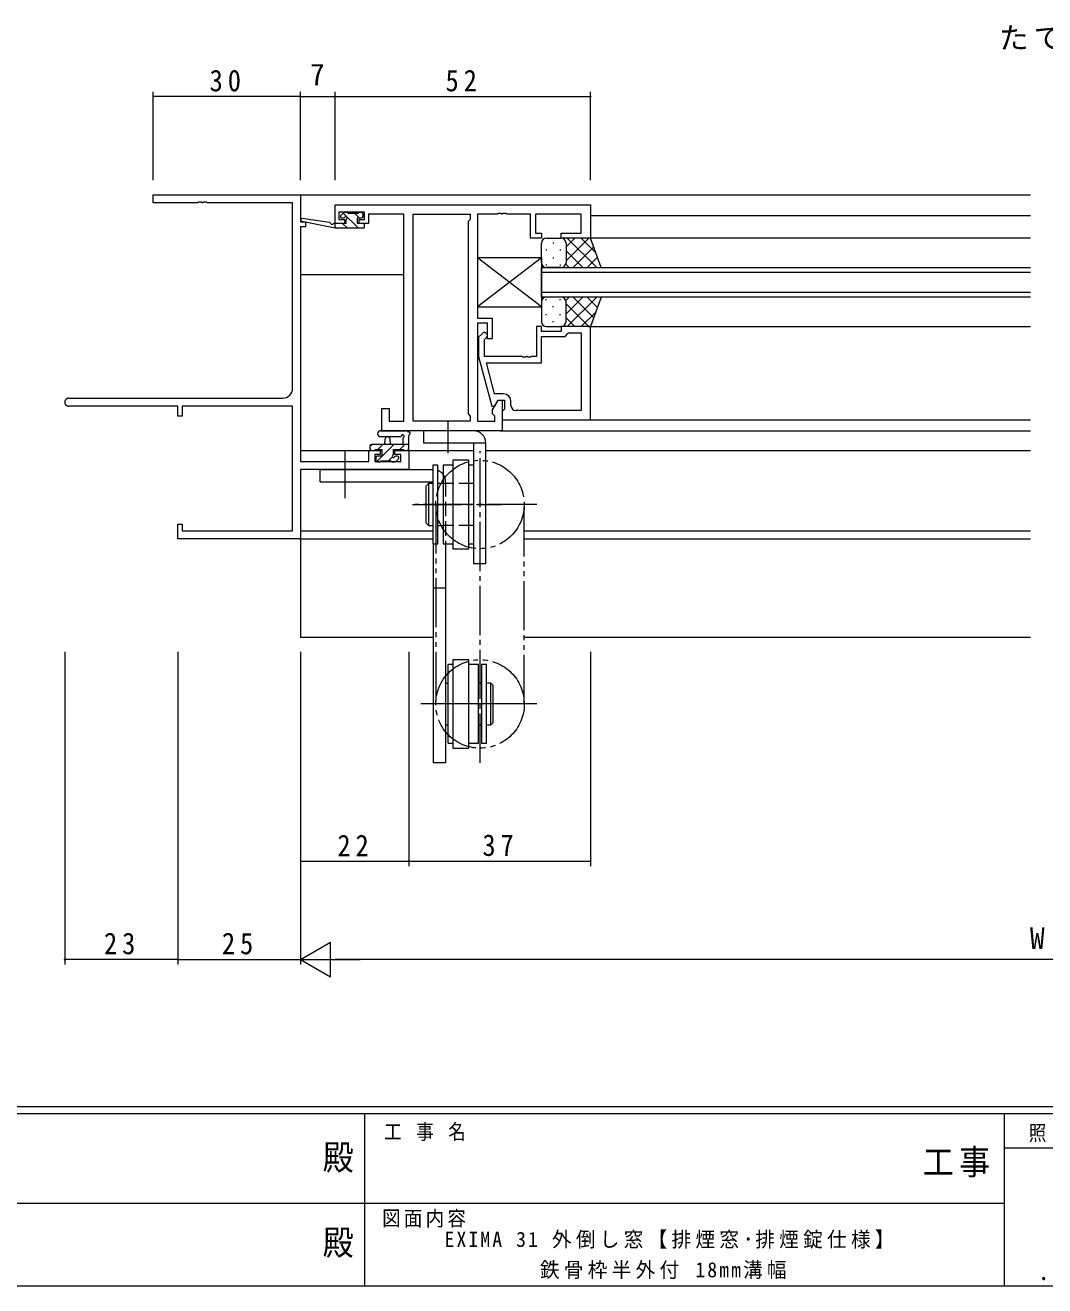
# Model space of a CAD drawing. Units: millimetres on the paper. Extents: x -397 to 397, y -282 to 282.
# Drawn here: x -77.9 to 129.5, y -282.1 to -25.6 of the extents above; entities that cross this region are included whole.
import ezdxf
from ezdxf.enums import TextEntityAlignment as Align

# ---------------------------------------------------------------- set-up
doc = ezdxf.new("R2010")
doc.units = ezdxf.units.MM
for name, pattern in [('USER2', [13, 10, -1, 1, -1]), ('USER3', [15, 10, -1, 1, -1, 1, -1]), ('USER4', [4, 3, -1]), ('USER5', [1.01, 0.01, -1])]:
    doc.linetypes.add(name, pattern=pattern)
for name, color, linetype, lineweight in [('0-1_YKK_ZWAK', 7, 'Continuous', 18), ('0-3_YKK_11', 7, 'Continuous', 18), ('0-4_YKK_12', 2, 'Continuous', 18), ('0-5_YKK_13', 4, 'Continuous', 18), ('0-6_YKK_D', 6, 'Continuous', 18)]:
    doc.layers.add(name, color=color, linetype=linetype, lineweight=lineweight)
doc.layers.add('0-2_USER1', color=7, linetype='Continuous')
doc.styles.add('ＭＳ ゴシック', font='')
doc.styles.get('ＭＳ ゴシック').set_extended_font_data('MS Gothic')

msp = doc.modelspace()

# ---------------------------------------------------------------- linework, layer by layer
at = {"layer": '0-1_YKK_ZWAK'}
for p, q in [((376.092, -245.7), (-393.908, -245.7)), ((338.292, -247.1), (-393.908, -247.1)), ((-8.908, -247.1), (-8.908, -282.1)), ((121.292, -247.1), (121.292, -282.1)), ((189.476, -254.099), (121.292, -254.099)), ((-136.308, -265.299), (-7.508, -265.299)), ((-7.508, -265.299), (121.292, -265.299)), ((-393.908, -282.1), (338.292, -282.1))]:
    msp.add_line(p, q, dxfattribs=at)
at = {"layer": '0-3_YKK_11'}
for p, q in [((-51.88, -60.1), (-21.88, -60.1)), ((-51.88, -61.73), (-51.88, -60.1)), ((-21.88, -60.1), (-21.88, -65.6)), ((-42.838, -61.73), (-51.88, -61.73)), ((-42.655, -61.61), (-42.838, -61.73)), ((-42.105, -61.61), (-42.655, -61.61)), ((-41.922, -61.73), (-42.105, -61.61)), ((-41.838, -61.73), (-41.922, -61.73)), ((-41.655, -61.61), (-41.838, -61.73)), ((-41.105, -61.61), (-41.655, -61.61)), ((-40.922, -61.73), (-41.105, -61.61)), ((-23.51, -61.73), (-40.922, -61.73)), ((-23.51, -99.47), (-23.51, -61.73)), ((-14.88, -65.9), (-14.88, -62.1)), ((-14.88, -62.1), (37.12, -62.1)), ((-14.08, -63.6), (-14.08, -65.1)), ((-8.88, -63.6), (-14.08, -63.6)), ((-8.88, -65.1), (-8.88, -63.6)), ((-8.08, -64.03), (-8.08, -64.83)), ((-0.88, -64.03), (-8.08, -64.03)), ((-0.88, -106.17), (-0.88, -64.03)), ((1.05, -106.17), (1.05, -64.03)), ((1.05, -64.03), (12.62, -64.03)), ((1.05, -106.17), (1.05, -64.03)), ((12.62, -64.03), (12.62, -65.1)), ((14.12, -64.03), (14.12, -85.2)), ((18.162, -64.03), (14.12, -64.03)), ((18.345, -63.91), (18.162, -64.03)), ((18.895, -63.91), (18.345, -63.91)), ((19.078, -64.03), (18.895, -63.91)), ((19.162, -64.03), (19.078, -64.03)), ((19.345, -63.91), (19.162, -64.03)), ((19.895, -63.91), (19.345, -63.91)), ((20.078, -64.03), (19.895, -63.91)), ((24.92, -64.03), (20.078, -64.03)), ((24.92, -68.9), (24.92, -64.03)), ((25.92, -64.03), (25.92, -67.9)), ((35.19, -64.03), (25.92, -64.03)), ((35.19, -67.9), (35.19, -64.03)), ((37.12, -62.1), (37.12, -68.9)), ((-21.88, -65.6), (-20.88, -65.6)), ((-20.88, -66.6), (-21.88, -66.6)), ((-21.88, -66.6), (-21.88, -114.37)), ((-20.88, -65.6), (-20.88, -66.6)), ((-12.98, -65.9), (-14.88, -65.9)), ((-14.08, -65.1), (-12.98, -65.1)), ((-12.98, -65.1), (-12.98, -65.9)), ((-9.98, -65.1), (-8.88, -65.1)), ((-9.98, -65.9), (-9.98, -65.1)), ((-8.08, -65.9), (-9.98, -65.9)), ((-8.08, -64.83), (-8.08, -65.9)), ((12.62, -65.1), (12.19, -65.53)), ((12.19, -65.53), (12.19, -104.67)), ((27.12, -68.9), (24.92, -68.9)), ((25.92, -67.9), (27.12, -67.9)), ((27.12, -67.9), (27.12, -68.9)), ((31.12, -67.9), (35.19, -67.9)), ((31.12, -68.9), (31.12, -67.9)), ((37.12, -68.9), (31.12, -68.9)), ((14.12, -85.2), (17.12, -85.2)), ((14.12, -86.2), (14.12, -106.17)), ((16.12, -86.2), (14.12, -86.2)), ((16.12, -89.4), (16.12, -86.2)), ((17.12, -85.2), (17.12, -89.4)), ((26.12, -86.9), (26.12, -93)), ((27.12, -86.9), (26.12, -86.9)), ((27.12, -87.9), (27.12, -86.9)), ((31.12, -86.9), (31.12, -87.9)), ((37.12, -86.9), (31.12, -86.9)), ((37.12, -105.9), (37.12, -86.9)), ((15.096, -88.276), (14.32, -89.051)), ((14.32, -89.051), (14.32, -92.997)), ((15.52, -89.549), (15.944, -89.124)), ((15.52, -93), (15.52, -89.549)), ((17.12, -89.4), (16.12, -89.4)), ((31.12, -87.9), (27.12, -87.9)), ((27.12, -88.9), (31.92, -88.9)), ((27.12, -94.3), (27.12, -88.9)), ((31.92, -88.9), (32.42, -88.4)), ((32.42, -88.4), (32.62, -88.2)), ((32.62, -88.2), (35.19, -88.2)), ((35.19, -88.2), (35.19, -103.97)), ((35.19, -88.2), (35.19, -103.97)), ((14.32, -92.997), (17.027, -103.1)), ((23.162, -93), (15.52, -93)), ((15.911, -94.3), (27.12, -94.3)), ((17.599, -100.6), (15.911, -94.3)), ((23.345, -93.12), (23.162, -93)), ((23.895, -93.12), (23.345, -93.12)), ((24.078, -93), (23.895, -93.12)), ((24.162, -93), (24.078, -93)), ((24.345, -93.12), (24.162, -93)), ((24.895, -93.12), (24.345, -93.12)), ((25.078, -93), (24.895, -93.12)), ((26.12, -93), (25.078, -93)), ((-69.065, -101.47), (-25.51, -101.47)), ((17.19, -103.857), (18.32, -101.9)), ((19.42, -100.6), (17.599, -100.6)), ((17.627, -103.1), (18.32, -101.9)), ((18.32, -101.9), (19.12, -101.9)), ((18.32, -101.9), (19.62, -101.9)), ((19.12, -101.9), (19.12, -108.1)), ((19.62, -101.9), (19.62, -103.7)), ((20.92, -102.97), (20.92, -102.1)), ((-46.88, -103.1), (-69.065, -103.1)), ((-46.88, -105.1), (-46.88, -103.1)), ((-45.98, -105.1), (-46.88, -105.1)), ((-45.98, -103.1), (-45.98, -105.1)), ((-23.51, -103.1), (-45.98, -103.1)), ((-23.51, -128.47), (-23.51, -103.1)), ((-5.38, -103.6), (-3.88, -103.6)), ((-5.38, -108.1), (-5.38, -103.6)), ((-3.88, -103.6), (-3.88, -106.17)), ((12.19, -104.67), (12.62, -105.1)), ((12.62, -105.1), (12.62, -106.17)), ((17.027, -103.1), (17.627, -103.1)), ((17.19, -104.67), (17.19, -103.857)), ((17.62, -105.1), (17.19, -104.67)), ((17.62, -106.17), (17.62, -105.1)), ((19.42, -103.9), (19.12, -104.2)), ((19.12, -104.2), (19.12, -105.9)), ((19.62, -103.7), (19.42, -103.9)), ((35.19, -103.97), (21.92, -103.97)), ((-3.88, -106.17), (-0.88, -106.17)), ((12.62, -106.17), (1.05, -106.17)), ((14.12, -106.17), (17.62, -106.17)), ((19.12, -105.9), (37.12, -105.9)), ((19.12, -108.1), (-5.38, -108.1)), ((-7.98, -112.1), (-5.68, -112.1)), ((-7.98, -114.37), (-7.98, -112.1)), ((-5.68, -112.1), (-5.68, -112.9)), ((-2.68, -112.1), (0.12, -112.1)), ((-2.68, -112.9), (-2.68, -112.1)), ((0.12, -112.1), (0.12, -116)), ((-21.88, -114.37), (-7.98, -114.37)), ((-6.78, -112.9), (-6.78, -114.37)), ((-5.68, -112.9), (-6.78, -112.9)), ((-6.78, -114.37), (-1.51, -114.37)), ((-1.51, -112.9), (-2.68, -112.9)), ((-1.51, -114.37), (-1.51, -112.9)), ((-21.88, -116), (-21.88, -130.1)), ((0.12, -116), (-21.88, -116)), ((-46.88, -127.1), (-45.98, -127.1)), ((-46.88, -130.1), (-46.88, -127.1)), ((-45.98, -127.1), (-45.98, -128.47)), ((-21.88, -130.1), (-46.88, -130.1)), ((-45.98, -128.47), (-23.51, -128.47))]:
    msp.add_line(p, q, dxfattribs=at)
for centre, radius, start, end in [((15.52, -88.7), 0.6, 314.99999, 135.00001), ((-25.51, -99.47), 2, 270.00001, 359.99999), ((-69.065, -102.285), 0.815, 89.99999, 270.00001), ((19.42, -102.1), 1.5, 0.00001, 89.99999), ((21.92, -102.97), 1, 180.00001, 269.99999)]:
    msp.add_arc(centre, radius, start, end, dxfattribs=at)
at = {"layer": '0-4_YKK_12'}
for p, q in [((-22.18, -60.1), (126.62, -60.1)), ((37.12, -64.3), (126.62, -64.3)), ((126.62, -68.9), (31.415, -68.9)), ((-21.88, -76.3), (-0.88, -76.3)), ((27.119, -74.9), (126.62, -74.9)), ((27.119, -80.9), (27.119, -74.9)), ((126.62, -75.9), (27.119, -75.9)), ((27.119, -79.9), (126.62, -79.9)), ((126.62, -80.9), (27.119, -80.9)), ((36.62, -86.9), (126.62, -86.9)), ((36.82, -105.9), (126.62, -105.9)), ((18.82, -108.1), (126.62, -108.1)), ((-21.88, -112.1), (-5.38, -112.1)), ((-2.98, -112.1), (13.32, -112.1)), ((15.82, -112.1), (126.62, -112.1)), ((-22.18, -130.1), (5.018, -130.1)), ((-21.88, -128.47), (5.018, -128.47)), ((-21.88, -130.1), (-21.88, -150.1)), ((23.62, -128.47), (126.62, -128.47)), ((23.62, -130.1), (126.62, -130.1)), ((-21.88, -150.1), (5.018, -150.1)), ((23.62, -150.1), (126.62, -150.1))]:
    msp.add_line(p, q, dxfattribs=at)
at = {"layer": '0-5_YKK_13'}
for p, q in [((-13.192, -63.788), (-13.692, -64.288)), ((-10.098, -66.9), (-13.201, -63.797)), ((-12.38, -63.7), (-12.98, -63.7)), ((-10.18, -63.9), (-12.18, -63.9)), ((-9.953, -64.8), (-10.853, -63.9)), ((-9.48, -63.7), (-9.98, -63.7)), ((-9.18, -64.5), (-9.18, -64)), ((-14.878, -66.9), (-21.639, -65.494)), ((-15.992, -65.727), (-21.534, -64.903)), ((-14.878, -65.9), (-14.965, -65.886)), ((-14.878, -66.9), (-14.878, -65.9)), ((-12.68, -65.9), (-14.878, -65.9)), ((-14.588, -66.9), (-14.878, -66.61)), ((-13.48, -64.8), (-13.141, -64.8)), ((-12.343, -66.9), (-13.343, -65.9)), ((-12.68, -65.261), (-12.68, -65.9)), ((-10.28, -64.8), (-9.48, -64.8)), ((-10.28, -65.9), (-10.28, -64.8)), ((-9.18, -65.9), (-10.28, -65.9)), ((-8.88, -66.6), (-8.88, -66.2)), ((-9.18, -66.9), (-14.878, -66.9)), ((28.12, -68.9), (31.12, -68.9)), ((37.12, -68.9), (31.12, -68.9)), ((32.12, -70.692), (33.912, -68.9)), ((32.12, -73.52), (36.74, -68.9)), ((32.388, -68.9), (38.388, -74.9)), ((35.216, -68.9), (38.177, -71.861)), ((39.263, -74.9), (37.12, -68.9)), ((27.12, -73.9), (27.12, -69.9)), ((28.068, -71.235), (28.068, -71.435)), ((29.483, -69.82), (29.483, -70.02)), ((30.898, -71.235), (30.898, -71.435)), ((32.12, -69.9), (32.12, -73.5)), ((32.12, -70.3), (32.12, -73.9)), ((32.12, -71.46), (35.56, -74.9)), ((33.568, -74.9), (37.764, -70.704)), ((27.12, -72.9), (14.12, -72.9)), ((14.12, -72.9), (14.12, -82.9)), ((27.12, -72.9), (14.12, -82.9)), ((27.12, -82.9), (14.12, -72.9)), ((27.12, -72.9), (27.12, -82.9)), ((28.068, -74.265), (28.068, -74.465)), ((29.483, -72.85), (29.483, -73.05)), ((30.898, -74.265), (30.898, -74.465)), ((32.063, -74.232), (32.731, -74.9)), ((36.397, -74.9), (38.509, -72.788)), ((31.12, -74.9), (28.12, -74.9)), ((31.12, -74.9), (39.263, -74.9)), ((27.12, -81.9), (27.12, -85.9)), ((28.068, -81.535), (28.068, -81.335)), ((31.12, -80.9), (28.12, -80.9)), ((30.898, -81.535), (30.898, -81.335)), ((39.263, -80.9), (31.12, -80.9)), ((32.063, -81.568), (32.731, -80.9)), ((32.12, -84.34), (35.56, -80.9)), ((32.12, -85.5), (32.12, -81.9)), ((32.388, -86.9), (38.388, -80.9)), ((33.568, -80.9), (37.764, -85.096)), ((36.397, -80.9), (38.508, -83.012)), ((39.263, -80.9), (37.12, -86.9)), ((14.12, -82.9), (27.12, -82.9)), ((28.068, -84.565), (28.068, -84.365)), ((29.483, -82.95), (29.483, -82.75)), ((30.898, -84.565), (30.898, -84.365)), ((32.12, -82.28), (36.74, -86.9)), ((32.12, -85.9), (32.12, -82.3)), ((35.216, -86.9), (38.177, -83.939)), ((28.12, -86.9), (31.12, -86.9)), ((29.483, -85.98), (29.483, -85.78)), ((37.12, -86.9), (31.12, -86.9)), ((32.12, -85.108), (33.912, -86.9)), ((-5.608, -108.1), (-0.446, -108.1)), ((-5.608, -109.3), (-1.647, -109.303)), ((-4.78, -110.9), (-4.678, -109.756)), ((-3.58, -110.9), (-3.682, -109.756)), ((-1.08, -109.72), (-1.08, -110.9)), ((0.12, -111.8), (0.12, -109.12)), ((3.12, -108.1), (3.12, -110.6)), ((13.32, -108.1), (3.12, -108.1)), ((-7.78, -111.26), (-7.42, -110.9)), ((-7.78, -111.2), (-7.78, -111.8)), ((0.12, -110.9), (-7.48, -110.9)), ((-7.48, -112.1), (-6.88, -112.1)), ((-6.68, -111.9), (-5.38, -111.9)), ((-6.404, -114.373), (-2.93, -110.9)), ((-6.175, -111.9), (-5.175, -110.9)), ((-5.38, -111.9), (-5.38, -113.3)), ((-2.98, -111.9), (-0.98, -111.9)), ((-2.98, -112.839), (-2.98, -111.9)), ((-1.685, -111.9), (-0.685, -110.9)), ((-0.78, -112.1), (-0.18, -112.1)), ((15.82, -110.6), (3.12, -110.6)), ((13.32, -110.6), (13.32, -135.1)), ((15.82, -135.1), (15.82, -110.6)), ((-6.58, -113.6), (-6.58, -114.1)), ((-5.38, -113.3), (-6.28, -113.3)), ((-6.28, -114.4), (-5.78, -114.4)), ((-5.58, -114.2), (-3.48, -114.2)), ((-3.985, -114.2), (-3.201, -113.416)), ((-3.28, -114.4), (-2.68, -114.4)), ((-2.18, -113.3), (-2.519, -113.3)), ((-2.468, -114.312), (-1.968, -113.812)), ((5.018, -115.1), (5.018, -131.1)), ((6.018, -115.1), (5.018, -115.1)), ((6.018, -131.1), (6.018, -115.1)), ((7.118, -115.1), (7.118, -131.1)), ((9.118, -115.1), (7.118, -115.1)), ((12.318, -114.1), (9.118, -114.1)), ((9.118, -114.1), (9.118, -132.1)), ((12.318, -132.1), (12.318, -114.1)), ((13.318, -115.1), (12.318, -115.1)), ((-17.88, -116), (5.018, -116)), ((-17.88, -118.5), (-17.88, -116)), ((-17.88, -118.5), (5.018, -118.5)), ((4.118, -118.85), (3.618, -119.35)), ((3.618, -119.35), (3.618, -126.85)), ((4.118, -118.85), (4.118, -127.35)), ((5.018, -118.85), (4.118, -118.85)), ((7.118, -118.85), (6.018, -118.85)), ((3.618, -126.85), (4.118, -127.35)), ((4.118, -127.35), (5.018, -127.35)), ((6.018, -127.35), (7.118, -127.35)), ((5.018, -131.1), (6.018, -131.1)), ((5.12, -131.1), (5.12, -175.7)), ((7.118, -131.1), (9.118, -131.1)), ((7.62, -131.1), (7.62, -175.7)), ((9.118, -132.1), (12.318, -132.1)), ((12.318, -131.1), (13.318, -131.1)), ((13.32, -135.1), (15.82, -135.1)), ((5.12, -140.069), (7.62, -140.069)), ((9.118, -155.7), (8.118, -155.7)), ((8.118, -171.7), (8.118, -155.7)), ((9.118, -154.7), (9.118, -172.7)), ((12.318, -154.7), (9.118, -154.7)), ((12.318, -172.7), (12.318, -154.7)), ((14.318, -155.7), (12.318, -155.7)), ((14.318, -171.7), (14.318, -155.7)), ((15.92, -155.7), (14.92, -155.7)), ((14.92, -155.7), (14.92, -171.7)), ((15.92, -171.7), (15.92, -155.7)), ((7.62, -159.45), (8.118, -159.45)), ((14.92, -159.45), (14.318, -159.45)), ((16.82, -159.45), (15.92, -159.45)), ((16.82, -167.95), (16.82, -159.45)), ((17.32, -159.95), (16.82, -159.45)), ((17.32, -167.45), (17.32, -159.95)), ((19.415, -163.7), (2.581, -163.7)), ((7.62, -167.95), (8.118, -167.95)), ((14.318, -167.95), (14.92, -167.95)), ((15.92, -167.95), (16.82, -167.95)), ((16.82, -167.95), (17.32, -167.45)), ((8.118, -171.7), (9.118, -171.7)), ((12.318, -171.7), (14.318, -171.7)), ((14.92, -171.7), (15.92, -171.7)), ((9.118, -172.7), (12.318, -172.7)), ((7.62, -175.7), (5.12, -175.7))]:
    msp.add_line(p, q, dxfattribs=at)
at = {"layer": '0-5_YKK_13', "linetype": 'USER2'}
for p, q in [((8.12, -112.685), (8.12, -106.232)), ((-12.88, -112.278), (-12.88, -121.807)), ((14.62, -175.668), (14.62, -112.266)), ((0.908, -123.1), (19.012, -123.1)), ((26.154, -123.1), (1.403, -123.1)), ((26.154, -163.7), (2.903, -163.7))]:
    msp.add_line(p, q, dxfattribs=at)
at = {"layer": '0-5_YKK_13', "linetype": 'USER5'}
msp.add_line((5.12, -118.5), (5.018, -118.5), dxfattribs=at)
at = {"layer": '0-5_YKK_13', "linetype": 'USER4'}
for p, q in [((5.12, -131.1), (5.12, -118.5)), ((13.318, -118.85), (7.118, -118.85)), ((7.62, -118.5), (7.62, -131.1)), ((13.318, -127.35), (7.118, -127.35))]:
    msp.add_line(p, q, dxfattribs=at)
at = {"layer": '0-5_YKK_13', "linetype": 'USER3'}
for p, q in [((5.62, -123.1), (5.62, -163.7)), ((23.62, -163.7), (23.62, -123.1))]:
    msp.add_line(p, q, dxfattribs=at)
for centre in [(14.618, -123.1), (14.62, -163.7)]:
    msp.add_circle(centre, 9, dxfattribs=at)
at = {"layer": '0-5_YKK_13'}
for centre, radius, start, end in [((-12.98, -64), 0.3, 90, 135), ((-12.38, -63.9), 0.2, 0, 90), ((-9.98, -63.9), 0.2, 90, 180), ((-9.48, -64), 0.3, 0, 90), ((-21.578, -65.2), 0.3, 81.55064, 258.25019), ((-16.036, -66.023), 0.3, 21.55064, 81.55064), ((-15.478, -65.803), 0.3, 201.55064, 320.80246), ((-15.013, -66.182), 0.3, 80.80246, 140.80246), ((-13.48, -64.5), 0.3, 135, 270), ((-13.141, -64.5), 0.3, 270, 326.94427), ((-12.68, -64.8), 0.25, 303.05573, 146.94427), ((-12.38, -65.261), 0.3, 123.05573, 180), ((-9.48, -64.5), 0.3, 270, 0), ((-9.18, -66.2), 0.3, 0, 90), ((-9.18, -66.6), 0.3, 270, 0), ((28.12, -69.9), 1, 90, 180), ((31.12, -69.9), 1, 0, 90), ((31.12, -69.9), 1, 0, 90), ((28.12, -73.9), 1, 180, 270), ((31.12, -73.9), 1, 270, 0), ((31.12, -73.9), 1, 270, 0), ((28.12, -81.9), 1, 90, 180), ((31.12, -81.9), 1, 0, 90), ((31.12, -81.9), 1, 0, 90), ((28.12, -85.9), 1, 180, 270), ((31.12, -85.9), 1, 270, 0), ((31.12, -85.9), 1, 270, 0), ((-5.608, -108.7), 0.6, 89.95977, 269.95977), ((-4.18, -109.8), 0.5, 5.09207, 174.90793), ((-1.647, -109.003), 0.3, 269.95977, 340.81024), ((-1.08, -109.2), 0.3, 300, 160.81024), ((-0.78, -109.72), 0.3, 120, 180), ((-0.446, -108.4), 0.3, 40.52878, 90), ((0.01, -108.01), 0.3, 220.52878, 280.52878), ((0.12, -108.6), 0.3, 300, 100.52878), ((0.42, -109.12), 0.3, 120, 180), ((13.32, -110.6), 2.5, 0, 90), ((-7.48, -111.2), 0.3, 90, 180), ((-7.48, -111.8), 0.3, 180, 270), ((-6.88, -111.9), 0.2, 270, 0), ((-3.28, -112.839), 0.3, 303.05573, 0), ((-0.78, -111.9), 0.2, 180, 270), ((-0.18, -111.8), 0.3, 270, 0), ((-6.28, -113.6), 0.3, 90, 180), ((-6.28, -114.1), 0.3, 180, 270), ((-5.78, -114.2), 0.2, 270, 0), ((-3.28, -114.2), 0.2, 180, 270), ((-2.98, -113.3), 0.25, 123.05573, 326.94427), ((-2.519, -113.6), 0.3, 90, 146.94427), ((-2.68, -114.1), 0.3, 270, 315), ((-2.18, -113.6), 0.3, 315, 90)]:
    msp.add_arc(centre, radius, start, end, dxfattribs=at)
at = {"layer": '0-5_YKK_13', "linetype": 'USER4'}
msp.add_arc((5.12, -118.5), 2.5, 0, 90, dxfattribs=at)
at = {"layer": '0-6_YKK_D'}
for p, q in [((-51.88, -57.1), (-51.88, -39.1)), ((-21.88, -40.1), (-51.88, -40.1)), ((-21.88, -57.1), (-21.88, -39.1)), ((-21.88, -57.1), (-21.88, -39.1)), ((-21.88, -40.1), (-14.88, -40.1)), ((-14.88, -57.1), (-14.88, -39.1)), ((-14.88, -57.1), (-14.88, -39.1)), ((-14.88, -40.1), (37.12, -40.1)), ((37.12, -57.1), (37.12, -39.1)), ((-69.88, -153.1), (-69.88, -216.7)), ((-46.88, -153.1), (-46.88, -216.7)), ((-46.88, -153.1), (-46.88, -216.7)), ((-21.88, -153.1), (-21.88, -196.7)), ((-21.88, -153.1), (-21.88, -216.7)), ((-21.88, -153.1), (-21.88, -216.7)), ((0.12, -153.1), (0.12, -196.7)), ((0.12, -153.1), (0.12, -196.7)), ((37.12, -153.1), (37.12, -196.7)), ((-21.88, -195.7), (0.12, -195.7)), ((0.12, -195.7), (37.12, -195.7)), ((-21.88, -215.7), (-15.818, -212.2)), ((-15.818, -219.2), (-15.818, -212.2)), ((-46.88, -215.7), (-69.88, -215.7)), ((-46.88, -215.7), (-21.88, -215.7)), ((-21.88, -215.7), (-9.756, -215.7)), ((-21.88, -215.7), (-15.818, -219.2)), ((271.12, -215.7), (-14.88, -215.7))]:
    msp.add_line(p, q, dxfattribs=at)
for centre, start, end in [((-51.88, -40.1), 0, 180), ((-51.88, -40.1), 180, 0), ((-21.88, -40.1), 0, 180), ((-21.88, -40.1), 0, 180), ((-21.88, -40.1), 180, 0), ((-21.88, -40.1), 180, 0), ((-14.88, -40.1), 0, 180), ((-14.88, -40.1), 0, 180), ((-14.88, -40.1), 180, 0), ((-14.88, -40.1), 180, 0), ((37.12, -40.1), 0, 180), ((37.12, -40.1), 180, 0), ((-21.88, -195.7), 0, 180), ((-21.88, -195.7), 180, 0), ((0.12, -195.7), 0, 180), ((0.12, -195.7), 0, 180), ((0.12, -195.7), 180, 0), ((0.12, -195.7), 180, 0), ((37.12, -195.7), 0, 180), ((37.12, -195.7), 180, 0), ((-69.88, -215.7), 0, 180), ((-69.88, -215.7), 180, 0), ((-46.88, -215.7), 0, 180), ((-46.88, -215.7), 0, 180), ((-46.88, -215.7), 180, 0), ((-46.88, -215.7), 180, 0)]:
    msp.add_arc(centre, 0.106, start, end, dxfattribs=at)

# ---------------------------------------------------------------- texts
at = {"layer": '0-1_YKK_ZWAK', "style": 'ＭＳ ゴシック', "width": 0.9}
for p in [(-17.39, -260.056), (-17.39, -277.378)]:
    msp.add_text('殿', height=5.132, dxfattribs=at).set_placement(p, align=Align.BOTTOM_LEFT)
at = {"layer": '0-1_YKK_ZWAK', "attachment_point": 7, "style": 'ＭＳ ゴシック'}
for s, insert, char_height in [('\\T1.22;\\W0.85;工\\~事\\~名', (-4.896, -252.633), 3.079), ('\\T1.24;\\W0.85;照\\~\\~査', (126.281, -252.88), 3.079), ('\\T1.17;\\W0.9;工事', (104.723, -260.056), 5.132), ('\\T1.17;\\W0.9;図面内容', (-5.291, -270.248), 3.079), ('\\T1.24;\\W0.85;\\~．\\~．', (125.747, -281.046), 3.592)]:
    msp.add_mtext(s, dxfattribs=dict(at, insert=insert, char_height=char_height))
at = {"layer": '0-2_USER1', "attachment_point": 7, "style": 'ＭＳ ゴシック'}
for s, insert, char_height in [('\\T1.17;たて骨', (120.242, -30.834), 4.399), ('\\T1.22;\\W0.95;EXIMA\\~31\\~外倒し窓【排煙窓･排煙錠仕様】', (7.409, -274.549), 3.079), ('\\T1.22;\\W0.95;鉄骨枠半外付\\~18mm溝幅', (26.809, -280.725), 3.079)]:
    msp.add_mtext(s, dxfattribs=dict(at, insert=insert, char_height=char_height))
at = {"layer": '0-6_YKK_D', "color": 7, "style": 'ＭＳ ゴシック'}
for s, p in [('7', (-19.98, -39.1)), ('W', (126.52, -214.9))]:
    msp.add_text(s, height=4.399, dxfattribs=at).set_placement(p, align=Align.BOTTOM_LEFT)
at = {"layer": '0-6_YKK_D', "color": 7, "char_height": 4.399, "attachment_point": 7, "style": 'ＭＳ ゴシック'}
for s, insert in [('\\T1.37;\\W0.9;30', (-40.4, -39.1)), ('\\T1.37;\\W0.9;52', (7.6, -39.1)), ('\\T1.37;\\W0.9;22', (-14.4, -194.7)), ('\\T1.37;\\W0.9;37', (15.1, -194.7)), ('\\T1.37;\\W0.9;23', (-61.9, -214.7)), ('\\T1.37;\\W0.9;25', (-37.9, -214.7))]:
    msp.add_mtext(s, dxfattribs=dict(at, insert=insert))

doc.saveas('drawing.dxf')
